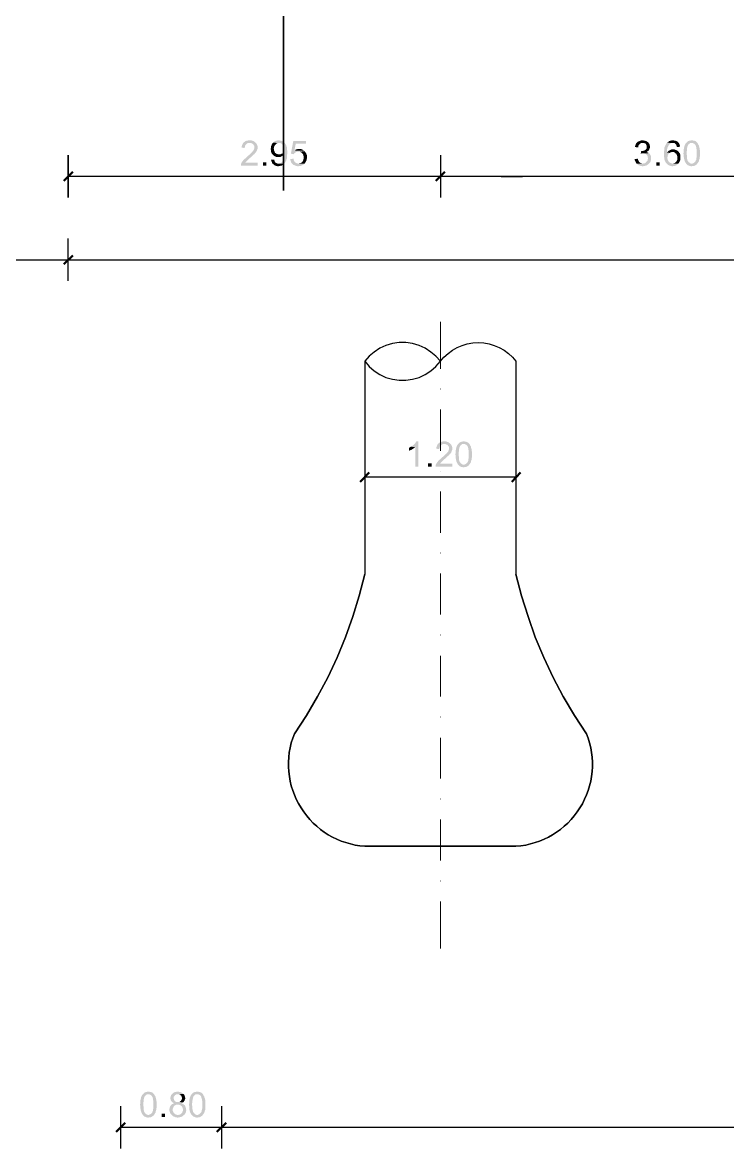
# Model space of a CAD drawing. Header units: millimetres. Extents: x -35.3 to 0.3, y 0.4 to 20.6.
# Drawn here: x -13.392 to -11.192, y 8.69 to 12.205 of the extents above; entities that cross this region are included whole.
import ezdxf

# ---------------------------------------------------------------- set-up
doc = ezdxf.new("R2010")
doc.units = ezdxf.units.MM
for name, color, linetype in [('Layer1', 3, 'Continuous'), ('PDF _Geometria', 7, 'Continuous'), ('PDF _Riempimenti solidi', 7, 'Continuous')]:
    doc.layers.add(name, color=color, linetype=linetype)

msp = doc.modelspace()

# ---------------------------------------------------------------- hatches: boundary and pattern name
at = {"layer": 'PDF _Riempimenti solidi', "transparency": 33554559}
for points in [[(-12.6635, 11.8293), (-12.6827, 11.8293), (-12.6793, 11.8293), (-12.676, 11.8277), (-12.6735, 11.8268), (-12.6727, 11.826), (-12.6718, 11.8252), (-12.671, 11.8235), (-12.6693, 11.8218), (-12.6685, 11.8202), (-12.6685, 11.8127), (-12.6693, 11.8102), (-12.6702, 11.8085), (-12.671, 11.806), (-12.6727, 11.8043), (-12.6735, 11.8035), (-12.6743, 11.8018), (-12.676, 11.801), (-12.6768, 11.7993), (-12.6785, 11.7977), (-12.6835, 11.7927), (-12.686, 11.791), (-12.6877, 11.7893), (-12.6902, 11.7877), (-12.6952, 11.7827), (-12.6968, 11.781), (-12.6985, 11.7802), (-12.7027, 11.776), (-12.7035, 11.7743), (-12.7052, 11.7727), (-12.706, 11.771), (-12.7077, 11.7693), (-12.7085, 11.7668), (-12.7093, 11.7652), (-12.7102, 11.7627), (-12.7102, 11.7585), (-12.6585, 11.7585), (-12.6585, 11.7677), (-12.6968, 11.7677), (-12.6952, 11.7693), (-12.6943, 11.771), (-12.6927, 11.7727), (-12.6918, 11.7735), (-12.691, 11.7743), (-12.6843, 11.781), (-12.6818, 11.7827), (-12.681, 11.7835), (-12.6785, 11.7852), (-12.6768, 11.7868), (-12.6702, 11.7935), (-12.6685, 11.7943), (-12.6677, 11.796), (-12.6668, 11.7968), (-12.666, 11.7977), (-12.6643, 11.7993), (-12.6635, 11.801), (-12.6618, 11.8027), (-12.661, 11.8043), (-12.6602, 11.806), (-12.6602, 11.8068), (-12.6593, 11.8093), (-12.6585, 11.811), (-12.6585, 11.8202), (-12.6593, 11.8227), (-12.6602, 11.8243), (-12.661, 11.826), (-12.6618, 11.8277)], [(-12.6827, 11.8377), (-12.6877, 11.8377), (-12.6893, 11.8368), (-12.6918, 11.8368), (-12.6935, 11.836), (-12.696, 11.8352), (-12.6977, 11.8343), (-12.6993, 11.8327), (-12.701, 11.8318), (-12.7018, 11.8302), (-12.7035, 11.8293), (-12.7043, 11.8277), (-12.7052, 11.826), (-12.706, 11.8235), (-12.7068, 11.8218), (-12.7077, 11.8193), (-12.7077, 11.8168), (-12.7085, 11.8152), (-12.6985, 11.8135), (-12.6985, 11.816), (-12.6977, 11.8185), (-12.6977, 11.8202), (-12.6968, 11.8218), (-12.6952, 11.8235), (-12.6943, 11.8252), (-12.6927, 11.826), (-12.691, 11.8277), (-12.6877, 11.8293), (-12.6635, 11.8293), (-12.6668, 11.8327), (-12.6685, 11.8335), (-12.6702, 11.8352), (-12.6718, 11.836), (-12.6735, 11.836), (-12.676, 11.8368), (-12.6777, 11.8377), (-12.6802, 11.8377)], [(-12.6102, 11.8302), (-12.611, 11.8293), (-12.6127, 11.8277), (-12.6135, 11.826), (-12.6143, 11.8235), (-12.616, 11.8202), (-12.6168, 11.8177), (-12.6168, 11.8135), (-12.6177, 11.811), (-12.6177, 11.8102), (-12.6168, 11.8077), (-12.6168, 11.8052), (-12.616, 11.8027), (-12.616, 11.801), (-12.6152, 11.7993), (-12.6143, 11.7968), (-12.6127, 11.7952), (-12.6118, 11.7935), (-12.6102, 11.7927), (-12.5918, 11.7935), (-12.5935, 11.7935), (-12.5952, 11.7943), (-12.5977, 11.7952), (-12.5993, 11.796), (-12.601, 11.7968), (-12.6027, 11.7985), (-12.6035, 11.7985), (-12.6043, 11.8002), (-12.6052, 11.8018), (-12.606, 11.8043), (-12.6068, 11.806), (-12.6068, 11.8085), (-12.6077, 11.811), (-12.6077, 11.8127), (-12.6068, 11.8152), (-12.6068, 11.8168), (-12.606, 11.8193), (-12.6052, 11.821), (-12.6035, 11.8227), (-12.6027, 11.8243), (-12.601, 11.826), (-12.5993, 11.8268), (-12.5977, 11.8285), (-12.5952, 11.8293), (-12.591, 11.8293)], [(-12.5927, 11.8377), (-12.5952, 11.8377), (-12.5977, 11.8368), (-12.5993, 11.8368), (-12.6018, 11.836), (-12.6035, 11.8352), (-12.6052, 11.8343), (-12.6068, 11.8335), (-12.6102, 11.8302), (-12.591, 11.8293), (-12.5877, 11.8293), (-12.5843, 11.8277), (-12.581, 11.8243), (-12.5802, 11.8235), (-12.5785, 11.8218), (-12.5777, 11.8202), (-12.5768, 11.8185), (-12.5768, 11.816), (-12.576, 11.8135), (-12.576, 11.8102), (-12.5768, 11.8077), (-12.5768, 11.8052), (-12.5777, 11.8035), (-12.5785, 11.8018), (-12.5793, 11.8002), (-12.5802, 11.7985), (-12.5818, 11.7977), (-12.5835, 11.796), (-12.5752, 11.7952), (-12.5752, 11.7885), (-12.576, 11.786), (-12.576, 11.7843), (-12.5768, 11.7818), (-12.5768, 11.7802), (-12.5777, 11.7785), (-12.5785, 11.776), (-12.5793, 11.7743), (-12.5802, 11.7727), (-12.581, 11.7718), (-12.5827, 11.7702), (-12.5835, 11.7685), (-12.586, 11.7668), (-12.5868, 11.766), (-12.5893, 11.766), (-12.591, 11.7652), (-12.5935, 11.7652), (-12.576, 11.7643), (-12.5743, 11.766), (-12.5727, 11.7677), (-12.5718, 11.7693), (-12.571, 11.771), (-12.5693, 11.7735), (-12.5685, 11.7752), (-12.5685, 11.7777), (-12.5677, 11.7793), (-12.5668, 11.781), (-12.5668, 11.7852), (-12.566, 11.7868), (-12.566, 11.7943), (-12.5652, 11.7968), (-12.5652, 11.8027), (-12.566, 11.806), (-12.566, 11.8127), (-12.5668, 11.8143), (-12.5668, 11.8168), (-12.5677, 11.8185), (-12.5685, 11.8202), (-12.5685, 11.8218), (-12.5702, 11.8243), (-12.571, 11.826), (-12.5727, 11.8277), (-12.5735, 11.8293), (-12.5752, 11.831), (-12.5768, 11.8318), (-12.5785, 11.8335), (-12.5802, 11.8343), (-12.5818, 11.8352), (-12.5843, 11.836), (-12.586, 11.8368), (-12.5885, 11.8368), (-12.5902, 11.8377)], [(-12.5077, 11.836), (-12.5468, 11.836), (-12.5543, 11.796), (-12.546, 11.7943), (-12.5443, 11.796), (-12.5435, 11.7977), (-12.5418, 11.7985), (-12.5393, 11.8002), (-12.5377, 11.801), (-12.536, 11.8018), (-12.531, 11.8018), (-12.511, 11.8035), (-12.5127, 11.8052), (-12.5435, 11.806), (-12.5393, 11.8268), (-12.5077, 11.8268)], [(-11.4743, 11.831), (-11.4752, 11.8293), (-11.4768, 11.8277), (-11.4777, 11.826), (-11.4785, 11.8235), (-11.4793, 11.8218), (-11.4802, 11.8193), (-11.4802, 11.8168), (-11.471, 11.8152), (-11.4702, 11.8168), (-11.4702, 11.8193), (-11.4693, 11.821), (-11.4685, 11.8227), (-11.4668, 11.8243), (-11.466, 11.826), (-11.4643, 11.8268), (-11.4627, 11.8285), (-11.461, 11.8293), (-11.4568, 11.8293)], [(-11.4568, 11.8377), (-11.461, 11.8377), (-11.4627, 11.8368), (-11.4652, 11.836), (-11.4668, 11.8352), (-11.4693, 11.8343), (-11.471, 11.8335), (-11.4727, 11.8318), (-11.4743, 11.831), (-11.4568, 11.8293), (-11.4527, 11.8293), (-11.451, 11.8285), (-11.4485, 11.8277), (-11.4468, 11.826), (-11.446, 11.8252), (-11.4452, 11.8235), (-11.4443, 11.8218), (-11.4435, 11.8193), (-11.4435, 11.816), (-11.4443, 11.8143), (-11.4443, 11.8118), (-11.446, 11.8102), (-11.4468, 11.8085), (-11.4485, 11.8077), (-11.4493, 11.8068), (-11.451, 11.806), (-11.4535, 11.8052), (-11.4552, 11.8043), (-11.4593, 11.8043), (-11.441, 11.8035), (-11.4393, 11.8043), (-11.4377, 11.806), (-11.4368, 11.8077), (-11.436, 11.8085), (-11.4352, 11.811), (-11.4343, 11.8127), (-11.4335, 11.8152), (-11.4335, 11.8193), (-11.4343, 11.821), (-11.4343, 11.8235), (-11.4352, 11.8252), (-11.4368, 11.8277), (-11.4377, 11.8293), (-11.441, 11.8327), (-11.4427, 11.8335), (-11.4452, 11.8352), (-11.446, 11.8352), (-11.4485, 11.836), (-11.4502, 11.8368), (-11.4527, 11.8368), (-11.4543, 11.8377)], [(-11.3802, 11.8302), (-11.3818, 11.8285), (-11.3827, 11.8268), (-11.3835, 11.826), (-11.3843, 11.8243), (-11.3852, 11.8227), (-11.386, 11.821), (-11.3868, 11.8185), (-11.3885, 11.8152), (-11.3885, 11.8127), (-11.3893, 11.811), (-11.3893, 11.806), (-11.3902, 11.8035), (-11.3902, 11.7868), (-11.3893, 11.7843), (-11.3893, 11.7818), (-11.3885, 11.7793), (-11.3885, 11.7777), (-11.3877, 11.7752), (-11.3868, 11.7735), (-11.386, 11.7718), (-11.3852, 11.7702), (-11.3843, 11.7685), (-11.3835, 11.7677), (-11.3827, 11.766), (-11.3818, 11.7652), (-11.3802, 11.7635), (-11.3785, 11.7627), (-11.3768, 11.761), (-11.3752, 11.7602), (-11.3735, 11.7593), (-11.3718, 11.7585), (-11.3693, 11.7577), (-11.3677, 11.7577), (-11.3652, 11.7568), (-11.3627, 11.7568), (-11.3602, 11.7577), (-11.356, 11.7577), (-11.3543, 11.7585), (-11.3518, 11.7593), (-11.3502, 11.7602), (-11.3502, 11.761), (-11.3485, 11.7618), (-11.3468, 11.7635), (-11.3452, 11.7652), (-11.3652, 11.7652), (-11.3668, 11.766), (-11.3693, 11.7668), (-11.371, 11.7677), (-11.3718, 11.7677), (-11.3735, 11.7693), (-11.3743, 11.771), (-11.376, 11.7727), (-11.3768, 11.7743), (-11.3777, 11.7752), (-11.3785, 11.7777), (-11.3785, 11.7793), (-11.3793, 11.7818), (-11.3793, 11.7843), (-11.3785, 11.7868), (-11.3785, 11.7893), (-11.3777, 11.791), (-11.3768, 11.7927), (-11.376, 11.7952), (-11.3743, 11.796), (-11.3735, 11.7977), (-11.3718, 11.7985), (-11.381, 11.7993), (-11.3802, 11.8002), (-11.3802, 11.8102), (-11.3793, 11.8118), (-11.3793, 11.8143), (-11.3785, 11.816), (-11.3777, 11.8177), (-11.3768, 11.8185), (-11.376, 11.821), (-11.3752, 11.8227), (-11.3718, 11.826), (-11.371, 11.8268), (-11.3685, 11.8285), (-11.3668, 11.8293), (-11.3627, 11.8293)], [(-11.3618, 11.8377), (-11.3652, 11.8377), (-11.3677, 11.8368), (-11.3702, 11.8368), (-11.3718, 11.836), (-11.3735, 11.8352), (-11.3752, 11.8343), (-11.3768, 11.8327), (-11.3785, 11.8318), (-11.3802, 11.8302), (-11.3627, 11.8293), (-11.3585, 11.8293), (-11.356, 11.8285), (-11.3527, 11.8252), (-11.3518, 11.8235), (-11.351, 11.8218), (-11.3502, 11.8193), (-11.3493, 11.8168), (-11.3393, 11.8177), (-11.3402, 11.8193), (-11.3402, 11.8218), (-11.341, 11.8235), (-11.3418, 11.826), (-11.3427, 11.8277), (-11.3435, 11.8293), (-11.3452, 11.831), (-11.3468, 11.8327), (-11.3477, 11.8335), (-11.3493, 11.8343), (-11.351, 11.8352), (-11.3535, 11.836), (-11.3552, 11.8368), (-11.3577, 11.8368), (-11.3593, 11.8377)], [(-11.321, 11.8293), (-11.3218, 11.8277), (-11.3235, 11.826), (-11.3243, 11.8243), (-11.3252, 11.8218), (-11.326, 11.8202), (-11.326, 11.8193), (-11.3268, 11.8177), (-11.3268, 11.816), (-11.3277, 11.8135), (-11.3277, 11.8118), (-11.3285, 11.8093), (-11.3285, 11.8002), (-11.3293, 11.7977), (-11.3293, 11.796), (-11.3285, 11.7935), (-11.3285, 11.7852), (-11.3277, 11.7835), (-11.3277, 11.781), (-11.3268, 11.7785), (-11.3268, 11.7768), (-11.326, 11.7752), (-11.3252, 11.7727), (-11.3243, 11.771), (-11.3227, 11.7677), (-11.3218, 11.7668), (-11.321, 11.7652), (-11.3202, 11.7643), (-11.3035, 11.7652), (-11.306, 11.7652), (-11.3093, 11.7668), (-11.311, 11.7685), (-11.3127, 11.7693), (-11.3143, 11.7718), (-11.3152, 11.7727), (-11.316, 11.7743), (-11.3168, 11.776), (-11.3168, 11.7777), (-11.3177, 11.7793), (-11.3177, 11.781), (-11.3185, 11.7835), (-11.3185, 11.791), (-11.3193, 11.7943), (-11.3193, 11.8018), (-11.3185, 11.8052), (-11.3185, 11.8102), (-11.3177, 11.8118), (-11.3177, 11.8143), (-11.3168, 11.816), (-11.3168, 11.8185), (-11.316, 11.8202), (-11.3152, 11.821), (-11.3152, 11.8227), (-11.3143, 11.8243), (-11.3127, 11.8252), (-11.3093, 11.8285), (-11.3077, 11.8293), (-11.3035, 11.8293)], [(-11.3035, 11.8377), (-11.306, 11.8377), (-11.3077, 11.8368), (-11.3102, 11.8368), (-11.3118, 11.836), (-11.3143, 11.8352), (-11.316, 11.8343), (-11.3177, 11.8327), (-11.321, 11.8293), (-11.3002, 11.8293), (-11.2952, 11.8268), (-11.2918, 11.8235), (-11.2918, 11.8227), (-11.291, 11.8218), (-11.2902, 11.8202), (-11.2902, 11.8185), (-11.2893, 11.8168), (-11.2893, 11.8152), (-11.2885, 11.8135), (-11.2885, 11.811), (-11.2877, 11.8085), (-11.2877, 11.7852), (-11.2885, 11.7835), (-11.2885, 11.781), (-11.2893, 11.7793), (-11.2893, 11.7768), (-11.2902, 11.7752), (-11.291, 11.7743), (-11.291, 11.7727), (-11.296, 11.7677), (-11.301, 11.7652), (-11.3035, 11.7652), (-11.3202, 11.7643), (-11.3185, 11.7627), (-11.3177, 11.7618), (-11.316, 11.7602), (-11.3135, 11.7593), (-11.3118, 11.7585), (-11.3102, 11.7577), (-11.3077, 11.7577), (-11.306, 11.7568), (-11.3027, 11.7568), (-11.301, 11.7577), (-11.296, 11.7577), (-11.2943, 11.7585), (-11.2927, 11.7593), (-11.2902, 11.761), (-11.2893, 11.7618), (-11.2885, 11.7618), (-11.2868, 11.7635), (-11.286, 11.7652), (-11.2843, 11.7668), (-11.2835, 11.7685), (-11.2818, 11.771), (-11.281, 11.7727), (-11.2802, 11.7752), (-11.2802, 11.7768), (-11.2793, 11.7793), (-11.2785, 11.781), (-11.2785, 11.7852), (-11.2777, 11.7877), (-11.2777, 11.806), (-11.2785, 11.8085), (-11.2785, 11.8127), (-11.2793, 11.8143), (-11.2793, 11.816), (-11.2802, 11.8177), (-11.281, 11.8202), (-11.281, 11.8218), (-11.2827, 11.8243), (-11.2843, 11.8277), (-11.2852, 11.8293), (-11.2885, 11.8327), (-11.2902, 11.8343), (-11.2918, 11.8352), (-11.2927, 11.8352), (-11.2943, 11.836), (-11.2968, 11.8368), (-11.2985, 11.8368), (-11.301, 11.8377)], [(-12.6068, 11.7777), (-12.616, 11.7768), (-12.616, 11.7752), (-12.6152, 11.7727), (-12.6143, 11.771), (-12.6135, 11.7685), (-12.6127, 11.7668), (-12.6118, 11.7652), (-12.6102, 11.7635), (-12.6085, 11.7627), (-12.6077, 11.7618), (-12.606, 11.7602), (-12.6043, 11.7593), (-12.6027, 11.7585), (-12.6002, 11.7577), (-12.5985, 11.7577), (-12.596, 11.7568), (-12.5927, 11.7568), (-12.5902, 11.7577), (-12.5885, 11.7577), (-12.586, 11.7585), (-12.5843, 11.7585), (-12.5818, 11.7593), (-12.5802, 11.761), (-12.5768, 11.7627), (-12.576, 11.7643), (-12.5935, 11.7652), (-12.5968, 11.7652), (-12.6018, 11.7677), (-12.6035, 11.7693), (-12.6043, 11.771), (-12.6052, 11.7727), (-12.606, 11.7752)], [(-12.5835, 11.796), (-12.5852, 11.7952), (-12.5868, 11.7943), (-12.5893, 11.7935), (-12.5918, 11.7935), (-12.6102, 11.7927), (-12.6093, 11.791), (-12.6077, 11.7902), (-12.606, 11.7885), (-12.6027, 11.7868), (-12.6002, 11.786), (-12.5985, 11.7852), (-12.591, 11.7852), (-12.5893, 11.786), (-12.5868, 11.786), (-12.5852, 11.7868), (-12.5827, 11.7885), (-12.581, 11.7893), (-12.5793, 11.791), (-12.5777, 11.7918), (-12.576, 11.7935), (-12.5752, 11.7952)], [(-12.546, 11.7802), (-12.5568, 11.7793), (-12.556, 11.7777), (-12.556, 11.776), (-12.5552, 11.7735), (-12.5543, 11.7718), (-12.5535, 11.7693), (-12.5518, 11.766), (-12.5502, 11.7643), (-12.5485, 11.7635), (-12.5477, 11.7618), (-12.546, 11.761), (-12.5443, 11.7602), (-12.5418, 11.7593), (-12.5402, 11.7585), (-12.5377, 11.7577), (-12.536, 11.7577), (-12.5335, 11.7568), (-12.531, 11.7568), (-12.5285, 11.7577), (-12.5243, 11.7577), (-12.5218, 11.7585), (-12.5202, 11.7593), (-12.5185, 11.7602), (-12.5168, 11.761), (-12.5152, 11.7618), (-12.5118, 11.7652), (-12.5335, 11.7652), (-12.5352, 11.766), (-12.5377, 11.7668), (-12.541, 11.7685), (-12.5418, 11.7702), (-12.5435, 11.7718), (-12.5443, 11.7735), (-12.5452, 11.7752), (-12.546, 11.7777)], [(-12.5285, 11.811), (-12.5293, 11.811), (-12.5318, 11.8102), (-12.5335, 11.8102), (-12.536, 11.8093), (-12.5377, 11.8093), (-12.5393, 11.8085), (-12.5418, 11.8068), (-12.5435, 11.806), (-12.5127, 11.8052), (-12.5143, 11.806), (-12.516, 11.8077), (-12.5185, 11.8085), (-12.5218, 11.8102), (-12.5243, 11.8102), (-12.5268, 11.811)], [(-12.511, 11.8035), (-12.531, 11.8018), (-12.526, 11.8018), (-12.5243, 11.801), (-12.5227, 11.8002), (-12.521, 11.7985), (-12.5193, 11.7977), (-12.5185, 11.7968), (-12.5168, 11.7952), (-12.516, 11.7927), (-12.5152, 11.791), (-12.5152, 11.7893), (-12.5143, 11.7868), (-12.5143, 11.7818), (-12.5152, 11.7793), (-12.5152, 11.7777), (-12.516, 11.7752), (-12.5168, 11.7735), (-12.5177, 11.7718), (-12.5193, 11.7702), (-12.521, 11.7685), (-12.5227, 11.7677), (-12.5252, 11.766), (-12.5268, 11.766), (-12.5293, 11.7652), (-12.531, 11.7652), (-12.5118, 11.7652), (-12.5102, 11.7668), (-12.5093, 11.7685), (-12.5077, 11.771), (-12.5068, 11.7727), (-12.506, 11.7743), (-12.5052, 11.7768), (-12.5052, 11.7785), (-12.5043, 11.781), (-12.5043, 11.791), (-12.5052, 11.7927), (-12.506, 11.7952), (-12.5068, 11.7968), (-12.5077, 11.7985), (-12.5085, 11.8002), (-12.5102, 11.8018)], [(-11.4718, 11.7802), (-11.481, 11.7793), (-11.481, 11.776), (-11.4802, 11.7735), (-11.4793, 11.7718), (-11.4785, 11.7702), (-11.4777, 11.7685), (-11.4768, 11.766), (-11.4752, 11.7652), (-11.456, 11.7652), (-11.4585, 11.7652), (-11.4602, 11.766), (-11.4627, 11.766), (-11.4643, 11.7677), (-11.466, 11.7685), (-11.466, 11.7693), (-11.4677, 11.7702), (-11.4685, 11.7718), (-11.4693, 11.7735), (-11.4702, 11.776), (-11.471, 11.7777)], [(-11.4368, 11.7977), (-11.4552, 11.7968), (-11.4518, 11.7968), (-11.4493, 11.796), (-11.4477, 11.7952), (-11.446, 11.7943), (-11.4443, 11.7927), (-11.4435, 11.7918), (-11.4418, 11.7902), (-11.441, 11.7877), (-11.441, 11.786), (-11.4402, 11.7835), (-11.4402, 11.7793), (-11.441, 11.7768), (-11.441, 11.7752), (-11.4418, 11.7735), (-11.4435, 11.7718), (-11.4452, 11.7702), (-11.446, 11.7685), (-11.4485, 11.7668), (-11.4502, 11.766), (-11.4518, 11.766), (-11.4543, 11.7652), (-11.4752, 11.7652), (-11.4735, 11.7635), (-11.4727, 11.7627), (-11.471, 11.761), (-11.4693, 11.7602), (-11.4668, 11.7593), (-11.4652, 11.7585), (-11.4635, 11.7577), (-11.461, 11.7577), (-11.4585, 11.7568), (-11.4543, 11.7568), (-11.4527, 11.7577), (-11.4502, 11.7577), (-11.4485, 11.7585), (-11.446, 11.7585), (-11.4443, 11.7593), (-11.4427, 11.7602), (-11.441, 11.7618), (-11.4393, 11.7627), (-11.4377, 11.7643), (-11.4368, 11.7643), (-11.436, 11.766), (-11.4327, 11.7693), (-11.4318, 11.771), (-11.431, 11.7735), (-11.431, 11.7752), (-11.4302, 11.7777), (-11.4302, 11.7868), (-11.431, 11.7893), (-11.4318, 11.791), (-11.4327, 11.7927), (-11.4335, 11.7943), (-11.4352, 11.796)], [(-11.461, 11.8043), (-11.4627, 11.796), (-11.4618, 11.796), (-11.4593, 11.7968), (-11.4552, 11.7968), (-11.4368, 11.7977), (-11.4385, 11.7985), (-11.4402, 11.7993), (-11.4427, 11.8002), (-11.4443, 11.801), (-11.4427, 11.8018), (-11.441, 11.8035), (-11.4593, 11.8043)], [(-11.3618, 11.8093), (-11.366, 11.8093), (-11.3677, 11.8085), (-11.3702, 11.8077), (-11.3718, 11.8068), (-11.3727, 11.8068), (-11.3743, 11.8052), (-11.376, 11.8043), (-11.381, 11.7993), (-11.3718, 11.7985), (-11.3693, 11.8002), (-11.3677, 11.8002), (-11.366, 11.801), (-11.3635, 11.801), (-11.3452, 11.8027), (-11.346, 11.8035), (-11.3477, 11.8052), (-11.351, 11.8068), (-11.3535, 11.8077), (-11.3568, 11.8093), (-11.3593, 11.8093)], [(-11.3452, 11.8027), (-11.3635, 11.801), (-11.3593, 11.801), (-11.3577, 11.8002), (-11.356, 11.7993), (-11.3527, 11.796), (-11.3518, 11.796), (-11.351, 11.7943), (-11.3502, 11.7927), (-11.3493, 11.7902), (-11.3485, 11.7885), (-11.3485, 11.7768), (-11.3493, 11.7752), (-11.3502, 11.7735), (-11.351, 11.7718), (-11.3527, 11.7702), (-11.3535, 11.7693), (-11.3552, 11.7677), (-11.3585, 11.766), (-11.361, 11.7652), (-11.3627, 11.7652), (-11.3452, 11.7652), (-11.3435, 11.7668), (-11.3427, 11.7685), (-11.341, 11.7702), (-11.341, 11.771), (-11.3402, 11.7735), (-11.3393, 11.7752), (-11.3385, 11.7777), (-11.3385, 11.7893), (-11.3393, 11.7918), (-11.3393, 11.7935), (-11.3402, 11.796), (-11.341, 11.7977), (-11.3427, 11.7993), (-11.3435, 11.801)], [(-12.631, 11.7585), (-12.631, 11.7693), (-12.6418, 11.7693), (-12.6418, 11.7585)], [(-11.4035, 11.7585), (-11.4035, 11.7693), (-11.4143, 11.7693), (-11.4143, 11.7585)], [(-12.1568, 10.8977), (-12.1627, 10.8977), (-12.1635, 10.8968), (-12.1643, 10.8952), (-12.1652, 10.8935), (-12.1668, 10.8918), (-12.1677, 10.8902), (-12.1693, 10.8885), (-12.1718, 10.8868), (-12.1727, 10.886), (-12.1743, 10.8843), (-12.176, 10.8835), (-12.1777, 10.8818), (-12.1793, 10.881), (-12.166, 10.8802), (-12.166, 10.8185), (-12.1568, 10.8185)], [(-12.0752, 10.8977), (-12.0802, 10.8977), (-12.0818, 10.8968), (-12.0843, 10.8968), (-12.086, 10.896), (-12.0885, 10.8952), (-12.0902, 10.8943), (-12.0918, 10.8927), (-12.0935, 10.8918), (-12.0943, 10.8902), (-12.096, 10.8893), (-12.0968, 10.8877), (-12.0977, 10.886), (-12.0985, 10.8835), (-12.0993, 10.8818), (-12.1002, 10.8793), (-12.1002, 10.8768), (-12.101, 10.8752), (-12.091, 10.8735), (-12.091, 10.876), (-12.0902, 10.8785), (-12.0902, 10.8802), (-12.0893, 10.8818), (-12.0877, 10.8835), (-12.0868, 10.8852), (-12.0852, 10.886), (-12.0835, 10.8877), (-12.0802, 10.8893), (-12.056, 10.8893), (-12.0593, 10.8927), (-12.061, 10.8935), (-12.0627, 10.8952), (-12.0643, 10.896), (-12.066, 10.896), (-12.0685, 10.8968), (-12.0702, 10.8977), (-12.0727, 10.8977)], [(-12.0152, 10.8977), (-12.0177, 10.8977), (-12.0193, 10.8968), (-12.0218, 10.8968), (-12.0235, 10.896), (-12.026, 10.8952), (-12.0277, 10.8943), (-12.031, 10.891), (-12.0327, 10.8893), (-12.0118, 10.8893), (-12.0102, 10.8885), (-12.0068, 10.8868), (-12.0052, 10.8852), (-12.0035, 10.8835), (-12.0035, 10.8827), (-12.0027, 10.8818), (-12.0018, 10.8802), (-12.0018, 10.8785), (-12.001, 10.8768), (-12.001, 10.8752), (-12.0002, 10.8735), (-12.0002, 10.871), (-11.9993, 10.8685), (-11.9993, 10.8452), (-12.0002, 10.8435), (-12.0002, 10.841), (-12.001, 10.8393), (-12.001, 10.8368), (-12.0018, 10.8352), (-12.0027, 10.8343), (-12.0027, 10.8327), (-12.0035, 10.8318), (-12.0043, 10.831), (-12.0077, 10.8277), (-12.0127, 10.8252), (-12.0152, 10.8252), (-12.0318, 10.8243), (-12.0302, 10.8227), (-12.0293, 10.8218), (-12.0277, 10.8202), (-12.0252, 10.8193), (-12.0235, 10.8185), (-12.0218, 10.8177), (-12.0193, 10.8177), (-12.0177, 10.8168), (-12.0143, 10.8168), (-12.0127, 10.8177), (-12.0077, 10.8177), (-12.006, 10.8185), (-12.0043, 10.8193), (-12.0018, 10.821), (-12.001, 10.8218), (-12.0002, 10.8218), (-11.9985, 10.8235), (-11.9977, 10.8252), (-11.996, 10.8268), (-11.9952, 10.8285), (-11.9935, 10.831), (-11.9927, 10.8327), (-11.9918, 10.8352), (-11.9918, 10.8368), (-11.991, 10.8393), (-11.9902, 10.841), (-11.9902, 10.8452), (-11.9893, 10.8477), (-11.9893, 10.866), (-11.9902, 10.8685), (-11.9902, 10.8727), (-11.991, 10.8743), (-11.991, 10.876), (-11.9918, 10.8777), (-11.9927, 10.8802), (-11.9927, 10.8818), (-11.9943, 10.8843), (-11.9952, 10.886), (-11.996, 10.8877), (-11.9968, 10.8893), (-12.0018, 10.8943), (-12.0035, 10.8952), (-12.0043, 10.8952), (-12.006, 10.896), (-12.0085, 10.8968), (-12.0102, 10.8968), (-12.0127, 10.8977)], [(-12.1793, 10.881), (-12.1818, 10.8802), (-12.1835, 10.8785), (-12.186, 10.8777), (-12.186, 10.8685), (-12.1852, 10.8685), (-12.1818, 10.8702), (-12.1793, 10.871), (-12.1777, 10.8718), (-12.1752, 10.8735), (-12.1727, 10.8752), (-12.171, 10.876), (-12.1693, 10.8777), (-12.1677, 10.8785), (-12.166, 10.8802)], [(-12.056, 10.8893), (-12.0752, 10.8893), (-12.0718, 10.8893), (-12.0685, 10.8877), (-12.066, 10.8868), (-12.0652, 10.886), (-12.0643, 10.8852), (-12.0635, 10.8835), (-12.0618, 10.8818), (-12.061, 10.8802), (-12.061, 10.8727), (-12.0618, 10.8702), (-12.0627, 10.8685), (-12.0635, 10.866), (-12.0652, 10.8643), (-12.066, 10.8635), (-12.0668, 10.8618), (-12.0685, 10.861), (-12.0693, 10.8593), (-12.0727, 10.856), (-12.0743, 10.8543), (-12.076, 10.8527), (-12.0785, 10.851), (-12.0802, 10.8493), (-12.0827, 10.8477), (-12.0893, 10.841), (-12.091, 10.8402), (-12.0943, 10.8368), (-12.0952, 10.836), (-12.096, 10.8343), (-12.0977, 10.8327), (-12.0985, 10.831), (-12.1002, 10.8293), (-12.101, 10.8268), (-12.1018, 10.8252), (-12.1027, 10.8227), (-12.1027, 10.8185), (-12.051, 10.8185), (-12.051, 10.8277), (-12.0893, 10.8277), (-12.0877, 10.8293), (-12.0868, 10.831), (-12.0852, 10.8327), (-12.0843, 10.8335), (-12.0768, 10.841), (-12.0743, 10.8427), (-12.0735, 10.8435), (-12.071, 10.8452), (-12.0627, 10.8535), (-12.061, 10.8543), (-12.0602, 10.856), (-12.0568, 10.8593), (-12.056, 10.861), (-12.0543, 10.8627), (-12.0535, 10.8643), (-12.0527, 10.866), (-12.0527, 10.8668), (-12.0518, 10.8693), (-12.051, 10.871), (-12.051, 10.8802), (-12.0518, 10.8827), (-12.0535, 10.886), (-12.0543, 10.8877)], [(-12.0327, 10.8893), (-12.0335, 10.8877), (-12.0352, 10.886), (-12.036, 10.8843), (-12.0368, 10.8818), (-12.0377, 10.8802), (-12.0377, 10.8793), (-12.0385, 10.8777), (-12.0385, 10.876), (-12.0393, 10.8735), (-12.0393, 10.8718), (-12.0402, 10.8693), (-12.0402, 10.8602), (-12.041, 10.8577), (-12.041, 10.856), (-12.0402, 10.8535), (-12.0402, 10.8452), (-12.0393, 10.8435), (-12.0393, 10.841), (-12.0385, 10.8385), (-12.0385, 10.8368), (-12.0377, 10.8352), (-12.0368, 10.8327), (-12.036, 10.831), (-12.0352, 10.8293), (-12.0343, 10.8277), (-12.0335, 10.8268), (-12.0327, 10.8252), (-12.0318, 10.8243), (-12.0152, 10.8252), (-12.0177, 10.8252), (-12.021, 10.8268), (-12.0227, 10.8285), (-12.0243, 10.8293), (-12.026, 10.8318), (-12.0268, 10.8327), (-12.0277, 10.8343), (-12.0285, 10.836), (-12.0285, 10.8377), (-12.0293, 10.8393), (-12.0293, 10.841), (-12.0302, 10.8435), (-12.0302, 10.851), (-12.031, 10.8543), (-12.031, 10.8618), (-12.0302, 10.8652), (-12.0302, 10.8702), (-12.0293, 10.8718), (-12.0293, 10.8743), (-12.0285, 10.876), (-12.0285, 10.8785), (-12.0277, 10.8802), (-12.0268, 10.881), (-12.0268, 10.8827), (-12.026, 10.8843), (-12.0243, 10.8852), (-12.0227, 10.8868), (-12.021, 10.8885), (-12.0193, 10.8893), (-12.0152, 10.8893)], [(-12.1152, 10.8185), (-12.1152, 10.8293), (-12.126, 10.8293), (-12.126, 10.8185)], [(-13.0168, 8.8593), (-13.0177, 8.8577), (-13.0193, 8.856), (-13.0202, 8.8543), (-13.021, 8.8518), (-13.0218, 8.8502), (-13.0218, 8.8493), (-13.0227, 8.8477), (-13.0227, 8.846), (-13.0235, 8.8435), (-13.0235, 8.8418), (-13.0243, 8.8393), (-13.0243, 8.8302), (-13.0252, 8.8277), (-13.0252, 8.826), (-13.0243, 8.8235), (-13.0243, 8.8152), (-13.0235, 8.8135), (-13.0235, 8.811), (-13.0227, 8.8085), (-13.0227, 8.8068), (-13.0218, 8.8052), (-13.021, 8.8027), (-13.0202, 8.801), (-13.0193, 8.7993), (-13.0185, 8.7977), (-13.0177, 8.7968), (-13.0168, 8.7952), (-13.016, 8.7943), (-12.9993, 8.7952), (-13.0018, 8.7952), (-13.0052, 8.7968), (-13.0068, 8.7985), (-13.0085, 8.7993), (-13.0102, 8.8018), (-13.011, 8.8027), (-13.0118, 8.8043), (-13.0127, 8.806), (-13.0127, 8.8077), (-13.0135, 8.8093), (-13.0135, 8.811), (-13.0143, 8.8135), (-13.0143, 8.821), (-13.0152, 8.8243), (-13.0152, 8.8318), (-13.0143, 8.8352), (-13.0143, 8.8402), (-13.0135, 8.8418), (-13.0135, 8.8443), (-13.0127, 8.846), (-13.0127, 8.8485), (-13.0118, 8.8502), (-13.011, 8.851), (-13.011, 8.8527), (-13.0102, 8.8543), (-13.0085, 8.8552), (-13.0052, 8.8585), (-13.0035, 8.8593), (-12.9993, 8.8593)], [(-12.9993, 8.8677), (-13.0018, 8.8677), (-13.0035, 8.8668), (-13.006, 8.8668), (-13.0077, 8.866), (-13.0102, 8.8652), (-13.0118, 8.8643), (-13.0135, 8.8627), (-13.0152, 8.861), (-13.0168, 8.8593), (-12.996, 8.8593), (-12.991, 8.8568), (-12.9893, 8.8552), (-12.9877, 8.8535), (-12.9877, 8.8527), (-12.9868, 8.8518), (-12.986, 8.8502), (-12.986, 8.8485), (-12.9852, 8.8468), (-12.9852, 8.8452), (-12.9843, 8.8435), (-12.9843, 8.841), (-12.9835, 8.8385), (-12.9835, 8.8152), (-12.9843, 8.8135), (-12.9843, 8.811), (-12.9852, 8.8093), (-12.9852, 8.8068), (-12.986, 8.8052), (-12.9868, 8.8043), (-12.9868, 8.8027), (-12.9877, 8.8018), (-12.9885, 8.801), (-12.9902, 8.7993), (-12.9918, 8.7977), (-12.9968, 8.7952), (-12.9993, 8.7952), (-13.016, 8.7943), (-13.0143, 8.7927), (-13.0135, 8.7918), (-13.0118, 8.7902), (-13.0093, 8.7893), (-13.006, 8.7877), (-13.0035, 8.7877), (-13.0018, 8.7868), (-12.9985, 8.7868), (-12.9968, 8.7877), (-12.9918, 8.7877), (-12.9885, 8.7893), (-12.986, 8.791), (-12.9852, 8.7918), (-12.9843, 8.7918), (-12.9827, 8.7935), (-12.9818, 8.7952), (-12.9802, 8.7968), (-12.9793, 8.7985), (-12.9777, 8.801), (-12.9768, 8.8027), (-12.976, 8.8052), (-12.976, 8.8068), (-12.9752, 8.8093), (-12.9743, 8.811), (-12.9743, 8.8152), (-12.9735, 8.8177), (-12.9735, 8.836), (-12.9743, 8.8385), (-12.9743, 8.8427), (-12.9752, 8.8443), (-12.9752, 8.846), (-12.976, 8.8477), (-12.9768, 8.8502), (-12.9768, 8.8518), (-12.9785, 8.8543), (-12.9793, 8.856), (-12.9802, 8.8577), (-12.981, 8.8593), (-12.9827, 8.861), (-12.9843, 8.8627), (-12.986, 8.8643), (-12.9877, 8.8652), (-12.9885, 8.8652), (-12.9902, 8.866), (-12.9927, 8.8668), (-12.9943, 8.8668), (-12.9968, 8.8677)], [(-12.9077, 8.8677), (-12.9102, 8.8677), (-12.9127, 8.8668), (-12.9152, 8.8668), (-12.9185, 8.8652), (-12.921, 8.8643), (-12.9227, 8.8627), (-12.9235, 8.8618), (-12.9243, 8.861), (-12.9277, 8.8577), (-12.9285, 8.856), (-12.9293, 8.8535), (-12.9293, 8.8518), (-12.9302, 8.8493), (-12.9302, 8.8452), (-12.9293, 8.8435), (-12.9293, 8.841), (-12.9285, 8.8393), (-12.9268, 8.8377), (-12.926, 8.836), (-12.9243, 8.8343), (-12.9227, 8.8335), (-12.9202, 8.8318), (-12.9185, 8.831), (-12.921, 8.8302), (-12.9227, 8.8293), (-12.9252, 8.8285), (-12.9268, 8.8268), (-12.9277, 8.826), (-12.9293, 8.8243), (-12.9293, 8.8235), (-12.931, 8.8218), (-12.9318, 8.8202), (-12.9327, 8.8177), (-12.9327, 8.816), (-12.9335, 8.8135), (-12.9335, 8.8093), (-12.9327, 8.8068), (-12.9327, 8.8052), (-12.9318, 8.8027), (-12.931, 8.801), (-12.9302, 8.7993), (-12.9285, 8.7977), (-12.9277, 8.796), (-12.926, 8.7943), (-12.9068, 8.7952), (-12.9093, 8.7952), (-12.9118, 8.796), (-12.9135, 8.796), (-12.9152, 8.7977), (-12.9185, 8.7993), (-12.9202, 8.801), (-12.921, 8.8035), (-12.9218, 8.8052), (-12.9227, 8.8068), (-12.9235, 8.8093), (-12.9235, 8.8127), (-12.9227, 8.8152), (-12.9218, 8.8168), (-12.921, 8.8193), (-12.9202, 8.821), (-12.9185, 8.8227), (-12.9177, 8.8235), (-12.916, 8.8252), (-12.9135, 8.826), (-12.9118, 8.8268), (-12.8885, 8.8268), (-12.8902, 8.8285), (-12.8918, 8.8293), (-12.8943, 8.8302), (-12.896, 8.831), (-12.8935, 8.8318), (-12.8918, 8.8335), (-12.8902, 8.8343), (-12.9068, 8.8352), (-12.911, 8.8352), (-12.9135, 8.836), (-12.9152, 8.8368), (-12.9168, 8.8385), (-12.9177, 8.8393), (-12.9185, 8.841), (-12.9193, 8.8435), (-12.9202, 8.8452), (-12.9202, 8.851), (-12.9193, 8.8527), (-12.9177, 8.8543), (-12.9168, 8.856), (-12.9152, 8.8568), (-12.9135, 8.8585), (-12.9118, 8.8593), (-12.9077, 8.8593), (-12.8893, 8.8602), (-12.891, 8.8618), (-12.8918, 8.8618), (-12.8927, 8.8635), (-12.8952, 8.8643), (-12.9002, 8.8668), (-12.9027, 8.8668), (-12.9052, 8.8677)], [(-12.8893, 8.8602), (-12.9077, 8.8593), (-12.9035, 8.8593), (-12.9002, 8.8577), (-12.8985, 8.856), (-12.8968, 8.8552), (-12.896, 8.8535), (-12.8952, 8.851), (-12.8943, 8.8493), (-12.8943, 8.846), (-12.8952, 8.8435), (-12.8952, 8.8418), (-12.8968, 8.8402), (-12.8977, 8.8385), (-12.8993, 8.8377), (-12.901, 8.836), (-12.9027, 8.8352), (-12.9068, 8.8352), (-12.8902, 8.8343), (-12.8885, 8.836), (-12.8877, 8.8377), (-12.8868, 8.8385), (-12.886, 8.8402), (-12.8852, 8.8427), (-12.8843, 8.8443), (-12.8843, 8.8485), (-12.8852, 8.8502), (-12.8852, 8.8527), (-12.886, 8.8543), (-12.8868, 8.8568), (-12.8877, 8.8585)], [(-12.8643, 8.8593), (-12.8652, 8.8577), (-12.8668, 8.856), (-12.8677, 8.8543), (-12.8685, 8.8518), (-12.8693, 8.8502), (-12.8693, 8.8493), (-12.8702, 8.8477), (-12.8702, 8.846), (-12.871, 8.8435), (-12.871, 8.8418), (-12.8718, 8.8393), (-12.8718, 8.8302), (-12.8727, 8.8277), (-12.8727, 8.826), (-12.8718, 8.8235), (-12.8718, 8.8152), (-12.871, 8.8135), (-12.871, 8.811), (-12.8702, 8.8085), (-12.8702, 8.8068), (-12.8693, 8.8052), (-12.8685, 8.8027), (-12.8677, 8.801), (-12.8668, 8.7993), (-12.866, 8.7977), (-12.8652, 8.7968), (-12.8643, 8.7952), (-12.8635, 8.7943), (-12.8468, 8.7952), (-12.8493, 8.7952), (-12.8527, 8.7968), (-12.8543, 8.7985), (-12.856, 8.7993), (-12.8577, 8.8018), (-12.8585, 8.8027), (-12.8593, 8.8043), (-12.8602, 8.806), (-12.8602, 8.8077), (-12.861, 8.8093), (-12.861, 8.811), (-12.8618, 8.8135), (-12.8618, 8.821), (-12.8627, 8.8243), (-12.8627, 8.8318), (-12.8618, 8.8352), (-12.8618, 8.8402), (-12.861, 8.8418), (-12.861, 8.8443), (-12.8602, 8.846), (-12.8602, 8.8485), (-12.8593, 8.8502), (-12.8585, 8.851), (-12.8585, 8.8527), (-12.8577, 8.8543), (-12.856, 8.8552), (-12.8527, 8.8585), (-12.851, 8.8593), (-12.8468, 8.8593)], [(-12.8468, 8.8677), (-12.8493, 8.8677), (-12.851, 8.8668), (-12.8535, 8.8668), (-12.8552, 8.866), (-12.8577, 8.8652), (-12.8593, 8.8643), (-12.861, 8.8627), (-12.8627, 8.861), (-12.8643, 8.8593), (-12.8435, 8.8593), (-12.8385, 8.8568), (-12.8352, 8.8535), (-12.8352, 8.8527), (-12.8343, 8.8518), (-12.8335, 8.8502), (-12.8335, 8.8485), (-12.8327, 8.8468), (-12.8327, 8.8452), (-12.8318, 8.8435), (-12.8318, 8.841), (-12.831, 8.8385), (-12.831, 8.8152), (-12.8318, 8.8135), (-12.8318, 8.811), (-12.8327, 8.8093), (-12.8327, 8.8068), (-12.8335, 8.8052), (-12.8343, 8.8043), (-12.8343, 8.8027), (-12.8352, 8.8018), (-12.836, 8.801), (-12.8377, 8.7993), (-12.8393, 8.7977), (-12.8443, 8.7952), (-12.8468, 8.7952), (-12.8635, 8.7943), (-12.8618, 8.7927), (-12.861, 8.7918), (-12.8593, 8.7902), (-12.8568, 8.7893), (-12.8535, 8.7877), (-12.851, 8.7877), (-12.8493, 8.7868), (-12.846, 8.7868), (-12.8443, 8.7877), (-12.8393, 8.7877), (-12.836, 8.7893), (-12.8335, 8.791), (-12.8327, 8.7918), (-12.8318, 8.7918), (-12.8302, 8.7935), (-12.8293, 8.7952), (-12.8277, 8.7968), (-12.8268, 8.7985), (-12.8252, 8.801), (-12.8243, 8.8027), (-12.8235, 8.8052), (-12.8235, 8.8068), (-12.8227, 8.8093), (-12.8218, 8.811), (-12.8218, 8.8152), (-12.821, 8.8177), (-12.821, 8.836), (-12.8218, 8.8385), (-12.8218, 8.8427), (-12.8227, 8.8443), (-12.8227, 8.846), (-12.8235, 8.8477), (-12.8243, 8.8502), (-12.8243, 8.8518), (-12.826, 8.8543), (-12.8268, 8.856), (-12.8277, 8.8577), (-12.8285, 8.8593), (-12.8302, 8.861), (-12.8318, 8.8627), (-12.8335, 8.8643), (-12.8352, 8.8652), (-12.836, 8.8652), (-12.8377, 8.866), (-12.8402, 8.8668), (-12.8418, 8.8668), (-12.8443, 8.8677)], [(-12.8885, 8.8268), (-12.9077, 8.8268), (-12.9035, 8.8268), (-12.901, 8.826), (-12.8993, 8.8252), (-12.8977, 8.8235), (-12.896, 8.8227), (-12.8943, 8.821), (-12.8935, 8.8193), (-12.8927, 8.8177), (-12.8918, 8.8152), (-12.891, 8.8135), (-12.891, 8.8093), (-12.8918, 8.8068), (-12.8927, 8.8052), (-12.8935, 8.8027), (-12.8943, 8.801), (-12.896, 8.7993), (-12.8968, 8.7985), (-12.8985, 8.7968), (-12.901, 8.796), (-12.9027, 8.796), (-12.9052, 8.7952), (-12.9068, 8.7952), (-12.926, 8.7943), (-12.9252, 8.7935), (-12.9235, 8.7918), (-12.9185, 8.7893), (-12.916, 8.7885), (-12.9143, 8.7877), (-12.9118, 8.7877), (-12.9093, 8.7868), (-12.906, 8.7868), (-12.9035, 8.7877), (-12.901, 8.7877), (-12.8993, 8.7885), (-12.8968, 8.7885), (-12.8935, 8.7902), (-12.8918, 8.7918), (-12.8902, 8.7927), (-12.8885, 8.7943), (-12.8868, 8.7952), (-12.886, 8.7968), (-12.8843, 8.7985), (-12.8835, 8.801), (-12.8827, 8.8027), (-12.8818, 8.8043), (-12.8818, 8.8068), (-12.881, 8.8085), (-12.881, 8.811), (-12.8818, 8.8135), (-12.8818, 8.816), (-12.8827, 8.8177), (-12.8827, 8.8202), (-12.8843, 8.8218), (-12.8852, 8.8235), (-12.8852, 8.8243), (-12.8868, 8.826)], [(-12.9468, 8.7885), (-12.9468, 8.7993), (-12.9577, 8.7993), (-12.9577, 8.7885)]]:
    msp.add_hatch(color=256, dxfattribs=at).paths.add_polyline_path(points)

# ---------------------------------------------------------------- linework, layer by layer
at = {"layer": 'Layer1', "extrusion": (-1, 1.83697e-16, 6.12323e-17), "elevation": 12.5775}
msp.add_lwpolyline([(-16.1503, -1.4667), (-16.1503, -2.175), (-11.6812, -2.175), (-11.6812, -1.4658), (-13.0203, -1.4658), (-13.0203, 1.3967), (-13.6103, 1.3967), (-13.6103, 2.175), (-13.8078, 2.175), (-13.8078, -1.4667), (-16.1503, -1.4667)], dxfattribs=at)
at = {"layer": 'PDF _Geometria', "lineweight": 25}
for points in [[(-13.2493, 11.6593), (-13.2493, 11.791)], [(-12.0877, 11.1477), (-12.1018, 11.1635), (-12.1177, 11.1768), (-12.1352, 11.1885), (-12.1543, 11.1968), (-12.1743, 11.2035), (-12.1952, 11.206), (-12.216, 11.206), (-12.2368, 11.2035), (-12.2577, 11.1968), (-12.2768, 11.1885), (-12.2943, 11.1768), (-12.3102, 11.1635), (-12.3235, 11.1477), (-12.3102, 11.1318), (-12.2943, 11.1177), (-12.2768, 11.1068), (-12.2577, 11.0977), (-12.2368, 11.0918), (-12.216, 11.0885), (-12.1952, 11.0885), (-12.1743, 11.0918), (-12.1543, 11.0977), (-12.1352, 11.1068), (-12.1177, 11.1177), (-12.1018, 11.1318)], [(-12.3235, 9.6335), (-11.8518, 9.6335)]]:
    msp.add_lwpolyline(points, close=True, dxfattribs=at)
for points in [[(-12.0877, 11.791), (-12.0877, 11.6593)], [(-8.7802, 11.7252), (-8.8468, 11.7252), (-9.2527, 11.7252), (-9.3193, 11.7252), (-10.6702, 11.7252), (-10.7368, 11.7252), (-12.0877, 11.7252), (-13.2493, 11.7252)], [(-11.8977, 11.7252), (-11.8318, 11.7252)], [(-13.2493, 11.3985), (-13.2493, 11.531)], [(-16.3668, 11.4643), (-13.3152, 11.4643), (-13.2493, 11.4643), (-8.7802, 11.4643)], [(-13.3152, 11.4643), (-13.2493, 11.4643)], [(-12.3235, 11.1477), (-12.3235, 10.4827), (-12.341, 10.416), (-12.361, 10.351), (-12.3835, 10.286), (-12.4102, 10.2235), (-12.4393, 10.161), (-12.471, 10.101), (-12.506, 10.0418), (-12.5435, 9.9852), (-12.506, 10.0418), (-12.471, 10.101), (-12.4393, 10.161), (-12.4102, 10.2235), (-12.3835, 10.286), (-12.361, 10.351), (-12.341, 10.416), (-12.3235, 10.4827)], [(-12.3235, 10.8518), (-12.3235, 10.7193)], [(-11.8518, 10.8518), (-11.8518, 10.7193)], [(-11.8518, 10.786), (-11.9177, 10.786), (-12.3235, 10.786)], [(-13.086, 8.8218), (-13.086, 8.6902)], [(-12.771, 8.8218), (-12.771, 8.6902)], [(-8.716, 8.756), (-8.7818, 8.756), (-9.031, 8.756), (-9.0968, 8.756), (-12.771, 8.756), (-12.8368, 8.756), (-13.086, 8.756)]]:
    msp.add_lwpolyline(points, dxfattribs=at)
at = {"layer": 'PDF _Geometria', "lineweight": 50}
for points in [[(-13.2352, 11.7393), (-13.2635, 11.711)], [(-12.0735, 11.7393), (-12.1018, 11.711)], [(-13.2635, 11.451), (-13.2352, 11.4785)], [(-12.3102, 10.8002), (-12.3377, 10.7718)], [(-11.8377, 10.8002), (-11.8652, 10.7718)], [(-13.0718, 8.7702), (-13.1002, 8.7418)], [(-12.7568, 8.7702), (-12.7852, 8.7418)]]:
    msp.add_lwpolyline(points, dxfattribs=at)
at = {"layer": 'PDF _Geometria', "lineweight": 9}
for points in [[(-12.0877, 11.271), (-12.0877, 11.1243)], [(-12.0877, 11.061), (-12.0877, 11.0618)], [(-12.0877, 10.9968), (-12.0877, 10.8685)], [(-12.0877, 10.8043), (-12.0877, 10.8052)], [(-12.0877, 10.741), (-12.0877, 10.6127)], [(-12.0877, 10.5485), (-12.0877, 10.5493)], [(-12.0877, 10.4852), (-12.0877, 10.3568)], [(-12.0877, 10.2927), (-12.0877, 10.2935)], [(-12.0877, 10.2285), (-12.0877, 10.101)], [(-12.0877, 10.0368), (-12.0877, 10.0377)], [(-12.0877, 9.9727), (-12.0877, 9.8452)], [(-12.0877, 9.781), (-12.0877, 9.7818)], [(-12.0877, 9.7168), (-12.0877, 9.5893)], [(-12.0877, 9.5252), (-12.0877, 9.526)], [(-12.0877, 9.461), (-12.0877, 9.3143)]]:
    msp.add_lwpolyline(points, dxfattribs=at)
at = {"layer": 'PDF _Geometria', "lineweight": 25}
msp.add_lwpolyline([(-12.0877, 11.1477, -0.497817), (-11.8518, 11.1477), (-11.8518, 10.4827), (-11.8343, 10.416), (-11.8143, 10.351), (-11.7918, 10.286), (-11.7652, 10.2235), (-11.736, 10.161), (-11.7043, 10.101), (-11.6693, 10.0418), (-11.6318, 9.9852), (-11.6693, 10.0418), (-11.7043, 10.101), (-11.736, 10.161), (-11.7652, 10.2235), (-11.7918, 10.286), (-11.8143, 10.351), (-11.8343, 10.416), (-11.8518, 10.4827)], format="xyb", dxfattribs=at)
for points in [[(-12.5435, 9.9852, 0.507916), (-12.3235, 9.6335, -0.507916)], [(-11.8518, 9.6335, 0.508236), (-11.6318, 9.9852, -0.508236)]]:
    msp.add_lwpolyline(points, format="xyb", close=True, dxfattribs=at)

doc.saveas('drawing.dxf')
